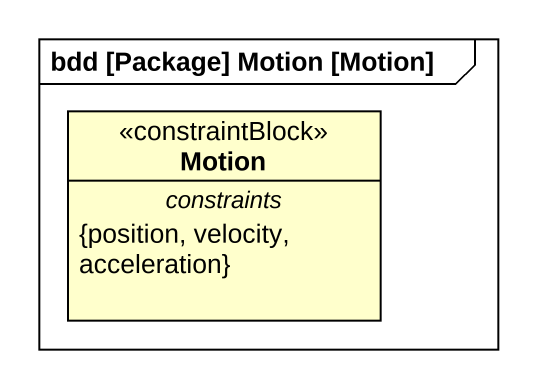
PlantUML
@startuml
mainframe bdd [Package] Motion [Motion]
hide circle
hide empty members
class Motion <<constraintBlock>> {
  -- constraints --
  {position, velocity, acceleration}
}
@enduml
